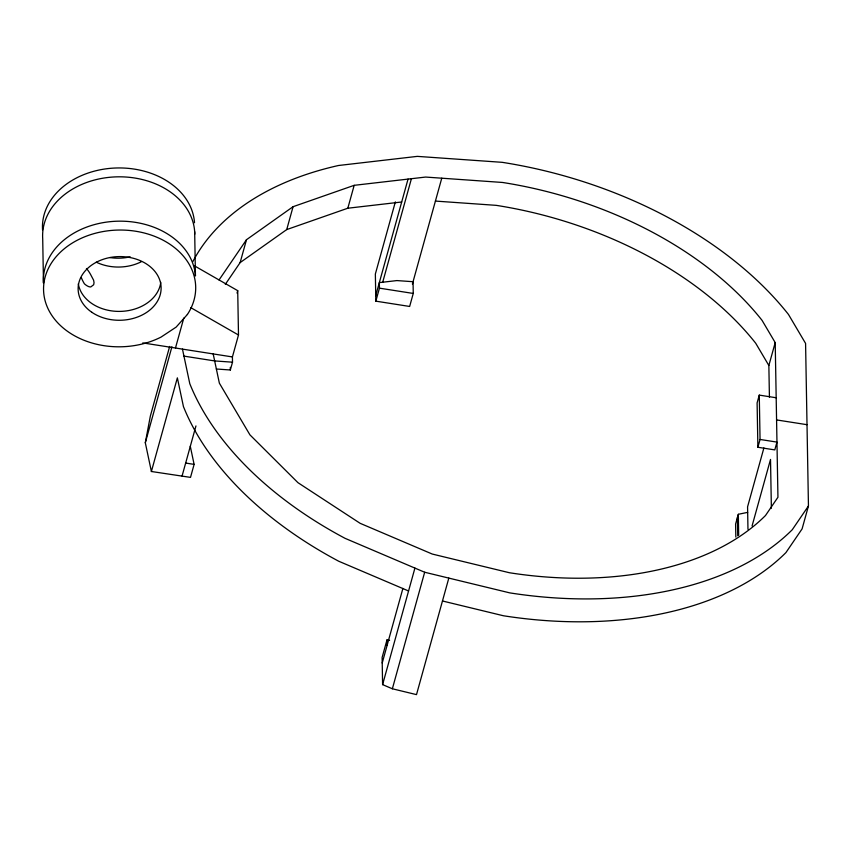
<?xml version="1.0" encoding="UTF-8"?>
<svg xmlns="http://www.w3.org/2000/svg" width="851" height="851" viewBox="0 0 851 851"><rect width="100%" height="100%" fill="white"/><g stroke="black" fill="none" stroke-linecap="round" stroke-linejoin="round"><path stroke-width="1.28" d="M190.284 446.254L194.113 464.38L190.507 477.379L151.393 471.497L145.308 442.765L150.361 416.011L169.668 346.421M145.308 442.765L171.934 346.729M175.476 348.016L183.784 318.083M151.393 471.497L177.359 377.865L183.444 406.597A335.783 209.942 15.5 0 0 338.751 561.245L408.565 590.977M225.313 284.351L240.131 262.597L246.482 239.716L293.074 206.697L354.176 185.327L425.628 177.061L502.547 182.465A304.381 190.316 15.5 0 1 762.06 320.359L775.208 342.602L777.942 497.25L765.506 515.504A304.381 190.316 15.5 0 1 509.441 572.744L432.276 554.054L360.143 523.322L297.946 482.666L249.928 434.85L219.356 383.141L213.186 353.92M182.061 476.06L195.953 425.936M237.035 293.106L237.716 290.67L194.432 265.831M216.324 369.004L230.344 369.983L232.514 362.186L232.419 356.931L238.493 335.007L237.716 290.67M240.131 262.597L286.723 229.579L293.074 206.697M286.723 229.579L347.825 208.218L354.176 185.327M395.353 201.889L375.355 274.022L375.834 301.158L409.65 306.456L413.256 293.446L413.054 281.713L396.917 280.575L379.333 282.617L379.44 288.159L375.834 301.158M375.727 295.616L408.044 179.093M382.705 282.224L411.416 178.699M412.395 284.074L441.765 178.189M389.588 640.324L386.992 639.92L382.12 657.472L382.599 684.619L392.364 688.778L416.501 694.629L448.817 578.106M382.216 663.014L402.906 588.403M382.599 684.619L414.916 568.096M392.364 688.778L424.67 572.244L345.102 538.353A335.783 209.942 15.5 0 1 189.794 383.705L182.465 349.112M759.273 395.109L757.103 402.917L757.89 447.264L774.804 449.902L776.963 442.105L760.049 439.456L759.273 395.109L776.186 397.757M769.421 397.162L768.857 365.494L775.208 342.602M747.667 512.366L738.317 514.291L735.604 524.046L735.838 537.087M757.89 447.264L760.049 439.456M763.9 447.945L747.572 506.824L747.965 529.322M752.061 526.003L770.517 459.444L771.378 508.27M192.73 261.831A335.783 209.942 15.5 0 1 338.517 165.498L417.33 156.371L502.196 162.328A335.783 209.942 15.5 0 1 788.473 314.455L805.578 343.4L808.45 505.983L802.099 528.875L785.92 552.607A335.783 209.942 15.5 0 1 503.441 615.762L442.467 600.987M219.058 279.947L246.482 239.716M808.45 505.983L792.27 529.726A335.783 209.942 15.5 0 1 509.792 592.881L424.67 572.244M347.825 208.218L401.704 201.985M435.414 201.081L496.197 205.346A304.381 190.316 15.5 0 1 755.709 343.24L768.857 365.494M232.514 362.186L214.665 360.93L183.954 356.122M379.44 288.159L413.256 293.446M776.569 419.926L807.014 424.692M142.808 342.91L232.419 356.931M185.667 463.05L194.113 464.38M190.656 307.573L238.493 335.007M738.317 514.291L738.679 535.162M737.413 517.546L737.732 535.8M386.992 639.92L387.088 645.462M230.302 367.377L230.344 369.983M194.666 231.642L195.453 275.99A76.09 58.389 -1 0 0 115.545 221.271A76.09 58.389 -1 0 0 43.486 283.128L42.71 238.78A76.09 58.389 -1 0 1 116.406 176.859A76.09 58.389 -1 0 1 194.773 234.174M141.266 261.768A41.508 31.849 -1 0 1 96.301 262.182M130.182 256.821A41.508 31.849 -1 0 1 109.875 257.555M42.55 229.908A76.09 58.389 -1 0 1 114.598 168.051A76.09 58.389 -1 0 1 194.517 222.771M160.775 282.372A41.508 31.849 -1 0 1 120.055 311.402A41.508 31.849 -1 0 1 78.303 283.862M81.398 277.83A14.01 3.755 69.6 0 0 84.419 283.83A14.01 5.734 56.5 0 0 90.77 286.947L93.663 284.755L94.046 282.67L93.589 280.16L90.546 274.405A14.01 5.734 56.5 0 0 86.451 268.49M187.39 314.476L176.136 327.114L161.02 337.113A76.09 58.389 -1 0 1 45.486 302.062A76.09 58.389 -1 0 1 128.948 230.408A76.09 58.389 -1 0 1 187.39 314.476M91.834 312.285A41.508 31.849 -1 0 0 160.211 294.776A41.508 31.849 -1 0 0 106.832 258.225A41.508 31.849 -1 0 0 91.834 312.285"/></g></svg>
